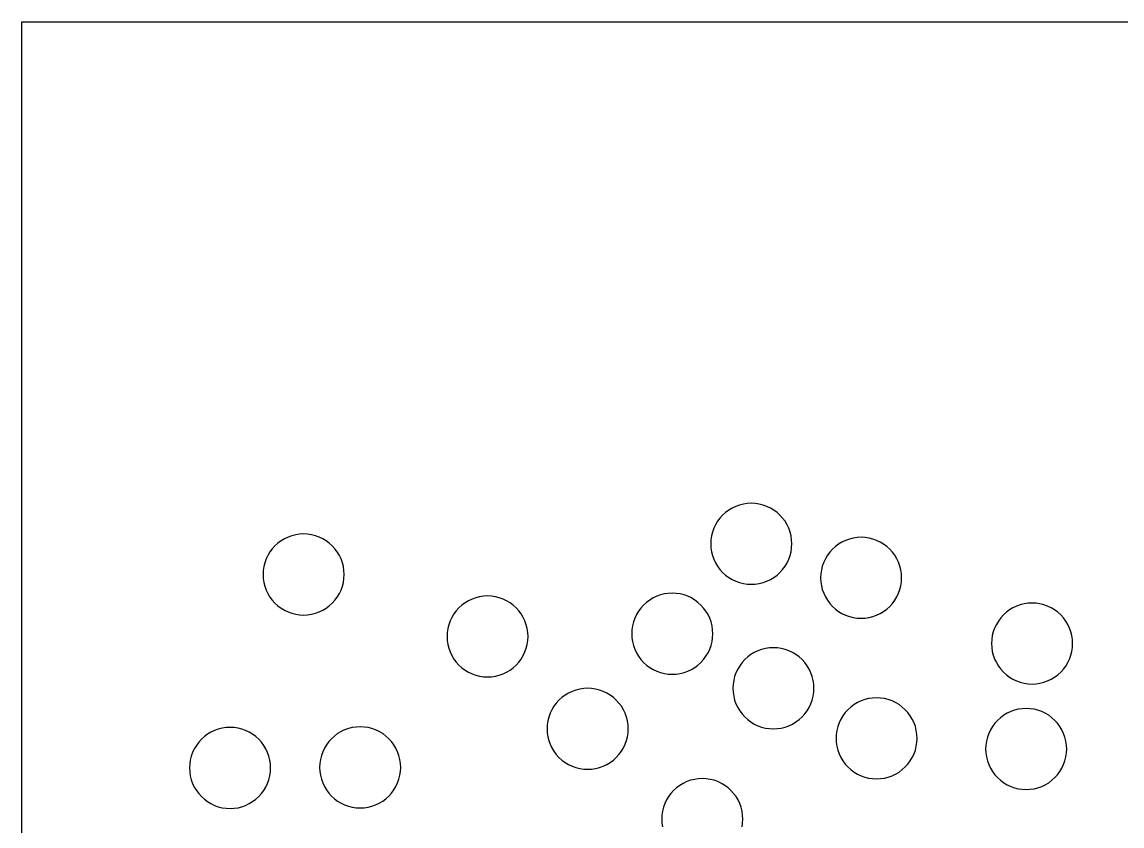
# Model space of a CAD drawing. Header units: millimetres. Extents: x 0 to 406, y 0 to 84.
# Drawn here: x 0 to 40.7, y 54.05 to 83.82 of the extents above; entities that cross this region are included whole.
import ezdxf

# ---------------------------------------------------------------- set-up
doc = ezdxf.new("R2010")
doc.units = ezdxf.units.MM

msp = doc.modelspace()

# ---------------------------------------------------------------- linework, layer by layer
at = {"color": 0}
for points in [[(0, 0), (0, 83.82), (406.4, 83.82), (406.4, 0), (0, 0)], [(28.048, 63.44), (28.147, 63.549), (28.235, 63.667), (28.31, 63.793), (28.373, 63.926), (28.423, 64.065), (28.459, 64.208), (28.48, 64.353), (28.487, 64.5), (28.48, 64.647), (28.459, 64.793), (28.423, 64.936), (28.373, 65.074), (28.31, 65.208), (28.235, 65.334), (28.147, 65.452), (28.048, 65.561), (27.939, 65.66), (27.821, 65.748), (27.694, 65.823), (27.561, 65.886), (27.423, 65.936), (27.28, 65.972), (27.134, 65.993), (26.987, 66), (26.84, 65.993), (26.695, 65.972), (26.552, 65.936), (26.413, 65.886), (26.28, 65.823), (26.154, 65.748), (26.036, 65.66), (25.927, 65.561), (25.828, 65.452), (25.74, 65.334), (25.664, 65.208), (25.602, 65.074), (25.552, 64.936), (25.516, 64.793), (25.495, 64.647), (25.487, 64.5), (25.495, 64.353), (25.516, 64.208), (25.552, 64.065), (25.602, 63.926), (25.664, 63.793), (25.74, 63.667), (25.828, 63.549), (25.927, 63.44), (26.036, 63.341), (26.154, 63.253), (26.28, 63.178), (26.413, 63.115), (26.552, 63.065), (26.695, 63.029), (26.84, 63.008), (26.987, 63), (27.134, 63.008), (27.28, 63.029), (27.423, 63.065), (27.561, 63.115), (27.694, 63.178), (27.821, 63.253), (27.939, 63.341), (28.048, 63.44)], [(11.481, 62.303), (11.579, 62.412), (11.667, 62.53), (11.743, 62.657), (11.806, 62.79), (11.855, 62.928), (11.891, 63.071), (11.913, 63.217), (11.92, 63.364), (11.913, 63.511), (11.891, 63.656), (11.855, 63.799), (11.806, 63.938), (11.743, 64.071), (11.667, 64.197), (11.579, 64.315), (11.481, 64.424), (11.372, 64.523), (11.253, 64.611), (11.127, 64.687), (10.994, 64.75), (10.855, 64.799), (10.713, 64.835), (10.567, 64.856), (10.42, 64.864), (10.273, 64.856), (10.127, 64.835), (9.985, 64.799), (9.846, 64.75), (9.713, 64.687), (9.587, 64.611), (9.468, 64.523), (9.359, 64.424), (9.26, 64.315), (9.173, 64.197), (9.097, 64.071), (9.034, 63.938), (8.985, 63.799), (8.949, 63.656), (8.927, 63.511), (8.92, 63.364), (8.927, 63.217), (8.949, 63.071), (8.985, 62.928), (9.034, 62.79), (9.097, 62.657), (9.173, 62.53), (9.26, 62.412), (9.359, 62.303), (9.468, 62.204), (9.587, 62.116), (9.713, 62.041), (9.846, 61.978), (9.985, 61.928), (10.127, 61.893), (10.273, 61.871), (10.42, 61.864), (10.567, 61.871), (10.713, 61.893), (10.855, 61.928), (10.994, 61.978), (11.127, 62.041), (11.253, 62.116), (11.372, 62.204), (11.481, 62.303)], [(32.111, 62.181), (32.21, 62.29), (32.298, 62.408), (32.373, 62.534), (32.436, 62.668), (32.486, 62.806), (32.522, 62.949), (32.543, 63.095), (32.55, 63.242), (32.543, 63.389), (32.522, 63.534), (32.486, 63.677), (32.436, 63.816), (32.373, 63.949), (32.298, 64.075), (32.21, 64.193), (32.111, 64.302), (32.002, 64.401), (31.884, 64.489), (31.758, 64.564), (31.624, 64.627), (31.486, 64.677), (31.343, 64.713), (31.197, 64.734), (31.05, 64.742), (30.903, 64.734), (30.758, 64.713), (30.615, 64.677), (30.476, 64.627), (30.343, 64.564), (30.217, 64.489), (30.099, 64.401), (29.99, 64.302), (29.891, 64.193), (29.803, 64.075), (29.728, 63.949), (29.665, 63.816), (29.615, 63.677), (29.579, 63.534), (29.558, 63.389), (29.55, 63.242), (29.558, 63.095), (29.579, 62.949), (29.615, 62.806), (29.665, 62.668), (29.728, 62.534), (29.803, 62.408), (29.891, 62.29), (29.99, 62.181), (30.099, 62.082), (30.217, 61.994), (30.343, 61.919), (30.476, 61.856), (30.615, 61.806), (30.758, 61.77), (30.903, 61.749), (31.05, 61.742), (31.197, 61.749), (31.343, 61.77), (31.486, 61.806), (31.624, 61.856), (31.758, 61.919), (31.884, 61.994), (32.002, 62.082), (32.111, 62.181)], [(18.288, 60.008), (18.386, 60.117), (18.474, 60.235), (18.55, 60.362), (18.613, 60.495), (18.662, 60.633), (18.698, 60.776), (18.72, 60.922), (18.727, 61.069), (18.72, 61.216), (18.698, 61.361), (18.662, 61.504), (18.613, 61.643), (18.55, 61.776), (18.474, 61.902), (18.386, 62.02), (18.288, 62.129), (18.179, 62.228), (18.06, 62.316), (17.934, 62.392), (17.801, 62.455), (17.662, 62.504), (17.52, 62.54), (17.374, 62.562), (17.227, 62.569), (17.08, 62.562), (16.934, 62.54), (16.791, 62.504), (16.653, 62.455), (16.52, 62.392), (16.394, 62.316), (16.275, 62.228), (16.166, 62.129), (16.067, 62.02), (15.98, 61.902), (15.904, 61.776), (15.841, 61.643), (15.792, 61.504), (15.756, 61.361), (15.734, 61.216), (15.727, 61.069), (15.734, 60.922), (15.756, 60.776), (15.792, 60.633), (15.841, 60.495), (15.904, 60.362), (15.98, 60.235), (16.067, 60.117), (16.166, 60.008), (16.275, 59.909), (16.394, 59.822), (16.52, 59.746), (16.653, 59.683), (16.791, 59.633), (16.934, 59.598), (17.08, 59.576), (17.227, 59.569), (17.374, 59.576), (17.52, 59.598), (17.662, 59.633), (17.801, 59.683), (17.934, 59.746), (18.06, 59.822), (18.179, 59.909), (18.288, 60.008)], [(25.122, 60.11), (25.221, 60.219), (25.309, 60.338), (25.385, 60.464), (25.448, 60.597), (25.497, 60.736), (25.533, 60.878), (25.555, 61.024), (25.562, 61.171), (25.555, 61.318), (25.533, 61.464), (25.497, 61.606), (25.448, 61.745), (25.385, 61.878), (25.309, 62.004), (25.221, 62.123), (25.122, 62.232), (25.013, 62.331), (24.895, 62.418), (24.769, 62.494), (24.636, 62.557), (24.497, 62.606), (24.354, 62.642), (24.209, 62.664), (24.062, 62.671), (23.915, 62.664), (23.769, 62.642), (23.626, 62.606), (23.488, 62.557), (23.355, 62.494), (23.228, 62.418), (23.11, 62.331), (23.001, 62.232), (22.902, 62.123), (22.815, 62.004), (22.739, 61.878), (22.676, 61.745), (22.626, 61.606), (22.591, 61.464), (22.569, 61.318), (22.562, 61.171), (22.569, 61.024), (22.591, 60.878), (22.626, 60.736), (22.676, 60.597), (22.739, 60.464), (22.815, 60.338), (22.902, 60.219), (23.001, 60.11), (23.11, 60.012), (23.228, 59.924), (23.355, 59.848), (23.488, 59.785), (23.626, 59.736), (23.769, 59.7), (23.915, 59.678), (24.062, 59.671), (24.209, 59.678), (24.354, 59.7), (24.497, 59.736), (24.636, 59.785), (24.769, 59.848), (24.895, 59.924), (25.013, 60.012), (25.122, 60.11)], [(38.438, 59.747), (38.537, 59.856), (38.625, 59.974), (38.7, 60.1), (38.763, 60.233), (38.813, 60.372), (38.849, 60.515), (38.87, 60.66), (38.877, 60.807), (38.87, 60.954), (38.849, 61.1), (38.813, 61.243), (38.763, 61.381), (38.7, 61.514), (38.625, 61.641), (38.537, 61.759), (38.438, 61.868), (38.329, 61.967), (38.211, 62.055), (38.085, 62.13), (37.951, 62.193), (37.813, 62.243), (37.67, 62.279), (37.524, 62.3), (37.377, 62.307), (37.23, 62.3), (37.085, 62.279), (36.942, 62.243), (36.803, 62.193), (36.67, 62.13), (36.544, 62.055), (36.426, 61.967), (36.317, 61.868), (36.218, 61.759), (36.13, 61.641), (36.055, 61.514), (35.992, 61.381), (35.942, 61.243), (35.906, 61.1), (35.885, 60.954), (35.877, 60.807), (35.885, 60.66), (35.906, 60.515), (35.942, 60.372), (35.992, 60.233), (36.055, 60.1), (36.13, 59.974), (36.218, 59.856), (36.317, 59.747), (36.426, 59.648), (36.544, 59.56), (36.67, 59.484), (36.803, 59.422), (36.942, 59.372), (37.085, 59.336), (37.23, 59.315), (37.377, 59.307), (37.524, 59.315), (37.67, 59.336), (37.813, 59.372), (37.951, 59.422), (38.085, 59.484), (38.211, 59.56), (38.329, 59.648), (38.438, 59.747)], [(28.866, 58.091), (28.965, 58.2), (29.053, 58.318), (29.129, 58.444), (29.192, 58.577), (29.241, 58.716), (29.277, 58.859), (29.298, 59.004), (29.306, 59.151), (29.298, 59.298), (29.277, 59.444), (29.241, 59.587), (29.192, 59.725), (29.129, 59.858), (29.053, 59.985), (28.965, 60.103), (28.866, 60.212), (28.757, 60.311), (28.639, 60.399), (28.513, 60.474), (28.38, 60.537), (28.241, 60.587), (28.098, 60.622), (27.953, 60.644), (27.806, 60.651), (27.659, 60.644), (27.513, 60.622), (27.37, 60.587), (27.232, 60.537), (27.099, 60.474), (26.972, 60.399), (26.854, 60.311), (26.745, 60.212), (26.646, 60.103), (26.558, 59.985), (26.483, 59.858), (26.42, 59.725), (26.37, 59.587), (26.335, 59.444), (26.313, 59.298), (26.306, 59.151), (26.313, 59.004), (26.335, 58.859), (26.37, 58.716), (26.42, 58.577), (26.483, 58.444), (26.558, 58.318), (26.646, 58.2), (26.745, 58.091), (26.854, 57.992), (26.972, 57.904), (27.099, 57.828), (27.232, 57.765), (27.37, 57.716), (27.513, 57.68), (27.659, 57.659), (27.806, 57.651), (27.953, 57.659), (28.098, 57.68), (28.241, 57.716), (28.38, 57.765), (28.513, 57.828), (28.639, 57.904), (28.757, 57.992), (28.866, 58.091)], [(21.992, 56.591), (22.091, 56.7), (22.179, 56.818), (22.255, 56.945), (22.318, 57.078), (22.367, 57.216), (22.403, 57.359), (22.425, 57.505), (22.432, 57.652), (22.425, 57.799), (22.403, 57.944), (22.367, 58.087), (22.318, 58.226), (22.255, 58.359), (22.179, 58.485), (22.091, 58.603), (21.992, 58.713), (21.883, 58.811), (21.765, 58.899), (21.639, 58.975), (21.506, 59.038), (21.367, 59.087), (21.224, 59.123), (21.079, 59.145), (20.932, 59.152), (20.785, 59.145), (20.639, 59.123), (20.496, 59.087), (20.358, 59.038), (20.225, 58.975), (20.098, 58.899), (19.98, 58.811), (19.871, 58.713), (19.772, 58.603), (19.685, 58.485), (19.609, 58.359), (19.546, 58.226), (19.496, 58.087), (19.461, 57.944), (19.439, 57.799), (19.432, 57.652), (19.439, 57.505), (19.461, 57.359), (19.496, 57.216), (19.546, 57.078), (19.609, 56.945), (19.685, 56.818), (19.772, 56.7), (19.871, 56.591), (19.98, 56.492), (20.098, 56.405), (20.225, 56.329), (20.358, 56.266), (20.496, 56.216), (20.639, 56.181), (20.785, 56.159), (20.932, 56.152), (21.079, 56.159), (21.224, 56.181), (21.367, 56.216), (21.506, 56.266), (21.639, 56.329), (21.765, 56.405), (21.883, 56.492), (21.992, 56.591)], [(32.682, 56.238), (32.781, 56.347), (32.869, 56.465), (32.945, 56.591), (33.008, 56.724), (33.057, 56.863), (33.093, 57.006), (33.114, 57.151), (33.122, 57.298), (33.114, 57.445), (33.093, 57.591), (33.057, 57.734), (33.008, 57.872), (32.945, 58.005), (32.869, 58.132), (32.781, 58.25), (32.682, 58.359), (32.573, 58.458), (32.455, 58.545), (32.329, 58.621), (32.196, 58.684), (32.057, 58.734), (31.914, 58.769), (31.769, 58.791), (31.622, 58.798), (31.475, 58.791), (31.329, 58.769), (31.186, 58.734), (31.048, 58.684), (30.915, 58.621), (30.788, 58.545), (30.67, 58.458), (30.561, 58.359), (30.462, 58.25), (30.375, 58.132), (30.299, 58.005), (30.236, 57.872), (30.186, 57.734), (30.151, 57.591), (30.129, 57.445), (30.122, 57.298), (30.129, 57.151), (30.151, 57.006), (30.186, 56.863), (30.236, 56.724), (30.299, 56.591), (30.375, 56.465), (30.462, 56.347), (30.561, 56.238), (30.67, 56.139), (30.788, 56.051), (30.915, 55.975), (31.048, 55.912), (31.186, 55.863), (31.329, 55.827), (31.475, 55.805), (31.622, 55.798), (31.769, 55.805), (31.914, 55.827), (32.057, 55.863), (32.196, 55.912), (32.329, 55.975), (32.455, 56.051), (32.573, 56.139), (32.682, 56.238)], [(38.22, 55.843), (38.318, 55.952), (38.406, 56.07), (38.482, 56.196), (38.545, 56.329), (38.594, 56.468), (38.63, 56.611), (38.652, 56.756), (38.659, 56.903), (38.652, 57.05), (38.63, 57.196), (38.594, 57.339), (38.545, 57.477), (38.482, 57.61), (38.406, 57.737), (38.318, 57.855), (38.22, 57.964), (38.111, 58.063), (37.992, 58.15), (37.866, 58.226), (37.733, 58.289), (37.594, 58.339), (37.452, 58.374), (37.306, 58.396), (37.159, 58.403), (37.012, 58.396), (36.866, 58.374), (36.723, 58.339), (36.585, 58.289), (36.452, 58.226), (36.326, 58.15), (36.207, 58.063), (36.098, 57.964), (35.999, 57.855), (35.912, 57.737), (35.836, 57.61), (35.773, 57.477), (35.724, 57.339), (35.688, 57.196), (35.666, 57.05), (35.659, 56.903), (35.666, 56.756), (35.688, 56.611), (35.724, 56.468), (35.773, 56.329), (35.836, 56.196), (35.912, 56.07), (35.999, 55.952), (36.098, 55.843), (36.207, 55.744), (36.326, 55.656), (36.452, 55.58), (36.585, 55.517), (36.723, 55.468), (36.866, 55.432), (37.012, 55.411), (37.159, 55.403), (37.306, 55.411), (37.452, 55.432), (37.594, 55.468), (37.733, 55.517), (37.866, 55.58), (37.992, 55.656), (38.111, 55.744), (38.22, 55.843)], [(8.761, 55.142), (8.86, 55.251), (8.948, 55.369), (9.023, 55.496), (9.086, 55.629), (9.136, 55.767), (9.172, 55.91), (9.193, 56.056), (9.2, 56.203), (9.193, 56.35), (9.172, 56.495), (9.136, 56.638), (9.086, 56.777), (9.023, 56.91), (8.948, 57.036), (8.86, 57.154), (8.761, 57.263), (8.652, 57.362), (8.534, 57.45), (8.407, 57.526), (8.274, 57.588), (8.136, 57.638), (7.993, 57.674), (7.847, 57.695), (7.7, 57.703), (7.553, 57.695), (7.408, 57.674), (7.265, 57.638), (7.126, 57.588), (6.993, 57.526), (6.867, 57.45), (6.749, 57.362), (6.64, 57.263), (6.541, 57.154), (6.453, 57.036), (6.377, 56.91), (6.315, 56.777), (6.265, 56.638), (6.229, 56.495), (6.208, 56.35), (6.2, 56.203), (6.208, 56.056), (6.229, 55.91), (6.265, 55.767), (6.315, 55.629), (6.377, 55.496), (6.453, 55.369), (6.541, 55.251), (6.64, 55.142), (6.749, 55.043), (6.867, 54.955), (6.993, 54.88), (7.126, 54.817), (7.265, 54.767), (7.408, 54.731), (7.553, 54.71), (7.7, 54.703), (7.847, 54.71), (7.993, 54.731), (8.136, 54.767), (8.274, 54.817), (8.407, 54.88), (8.534, 54.955), (8.652, 55.043), (8.761, 55.142)], [(13.574, 55.163), (13.673, 55.272), (13.76, 55.39), (13.836, 55.516), (13.899, 55.649), (13.949, 55.788), (13.984, 55.931), (14.006, 56.076), (14.013, 56.223), (14.006, 56.37), (13.984, 56.516), (13.949, 56.659), (13.899, 56.797), (13.836, 56.93), (13.76, 57.057), (13.673, 57.175), (13.574, 57.284), (13.465, 57.383), (13.347, 57.471), (13.22, 57.546), (13.087, 57.609), (12.949, 57.659), (12.806, 57.695), (12.66, 57.716), (12.513, 57.723), (12.366, 57.716), (12.221, 57.695), (12.078, 57.659), (11.939, 57.609), (11.806, 57.546), (11.68, 57.471), (11.562, 57.383), (11.453, 57.284), (11.354, 57.175), (11.266, 57.057), (11.19, 56.93), (11.127, 56.797), (11.078, 56.659), (11.042, 56.516), (11.02, 56.37), (11.013, 56.223), (11.02, 56.076), (11.042, 55.931), (11.078, 55.788), (11.127, 55.649), (11.19, 55.516), (11.266, 55.39), (11.354, 55.272), (11.453, 55.163), (11.562, 55.064), (11.68, 54.976), (11.806, 54.901), (11.939, 54.838), (12.078, 54.788), (12.221, 54.752), (12.366, 54.731), (12.513, 54.723), (12.66, 54.731), (12.806, 54.752), (12.949, 54.788), (13.087, 54.838), (13.22, 54.901), (13.347, 54.976), (13.465, 55.064), (13.574, 55.163)], [(26.645, 54.016), (26.667, 54.162), (26.674, 54.309), (26.667, 54.456), (26.645, 54.602), (26.61, 54.745), (26.56, 54.883), (26.497, 55.016), (26.421, 55.142), (26.334, 55.261), (26.235, 55.37), (26.126, 55.469), (26.007, 55.556), (25.881, 55.632), (25.748, 55.695), (25.61, 55.744), (25.467, 55.78), (25.321, 55.802), (25.174, 55.809), (25.027, 55.802), (24.881, 55.78), (24.739, 55.744), (24.6, 55.695), (24.467, 55.632), (24.341, 55.556), (24.223, 55.469), (24.113, 55.37), (24.015, 55.261), (23.927, 55.142), (23.851, 55.016), (23.788, 54.883), (23.739, 54.745), (23.703, 54.602), (23.681, 54.456), (23.674, 54.309), (23.681, 54.162), (23.703, 54.016)]]:
    msp.add_lwpolyline(points, dxfattribs=at)

doc.saveas('drawing.dxf')
